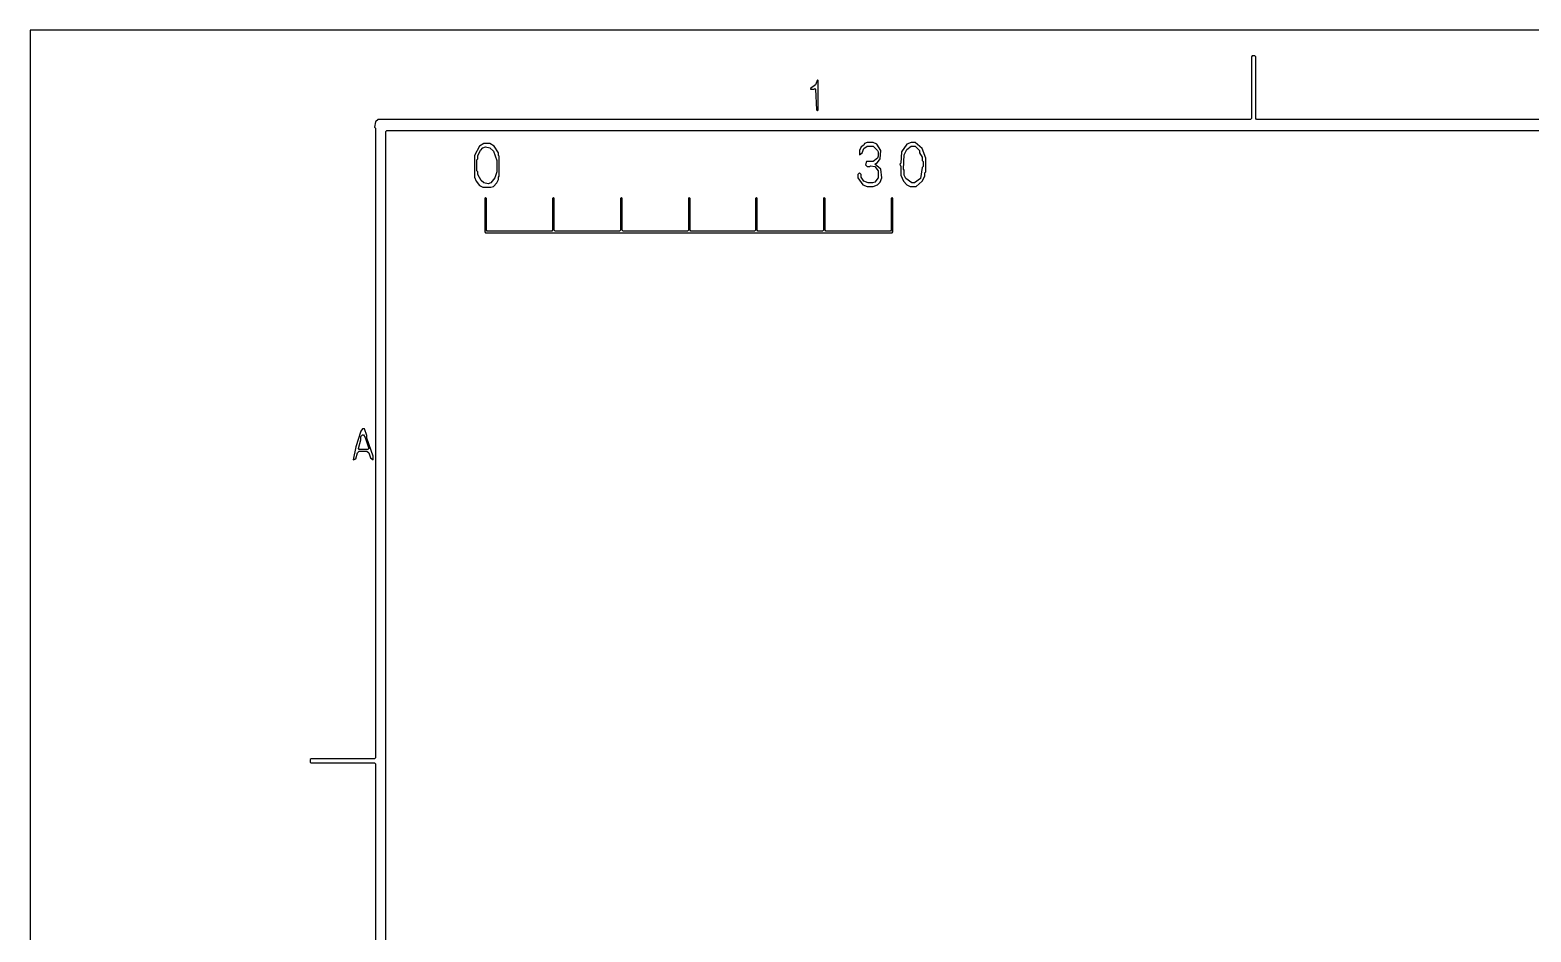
# Model space of a CAD drawing. Header units: millimetres. Extents: x 0 to 421, y 0 to 297.
# Drawn here: x 0 to 110.9, y 230 to 296.7 of the extents above; entities that cross this region are included whole.
import ezdxf

# ---------------------------------------------------------------- set-up
doc = ezdxf.new("R2010")
doc.units = ezdxf.units.MM
doc.layers.add('PAGE', color=8, linetype='Continuous')
doc.layers.add('PDF_TRACE', color=7, linetype='Continuous')

msp = doc.modelspace()

# ---------------------------------------------------------------- linework, layer by layer
at = {"layer": 'PAGE'}
msp.add_lwpolyline([(0, 0), (420.62, 0), (420.62, 296.67), (0, 296.67)], close=True, dxfattribs=at)
at = {"layer": 'PDF_TRACE'}
for points in [[(154.69, 290.07), (90.61, 290.07), (90.55, 290.13), (90.55, 294.7), (90.49, 294.77), (90.3, 294.77), (90.23, 294.7), (90.23, 290.13), (90.17, 290.07), (25.72, 290.07), (25.53, 289.88), (25.46, 289.5), (25.53, 289.43), (25.53, 242.89), (25.46, 242.82), (20.76, 242.82), (20.7, 242.76), (20.7, 242.57), (20.76, 242.51), (25.46, 242.51), (25.53, 242.44), (25.53, 195.9)], [(26.29, 8), (26.29, 148.4), (26.35, 148.46), (30.92, 148.46), (30.99, 148.53), (30.99, 148.78), (30.92, 148.84), (26.35, 148.84), (26.29, 148.91), (26.29, 289.18), (26.35, 289.24), (219.2, 289.24), (219.27, 289.18), (219.27, 284.54), (219.33, 284.48), (219.58, 284.48), (219.65, 284.54), (219.65, 289.18), (219.71, 289.24), (307.85, 289.24)]]:
    msp.add_lwpolyline(points, dxfattribs=at)
for points in [[(58.17, 292.99), (58.04, 292.61), (57.66, 292.35), (57.66, 292.29), (57.91, 292.29), (57.98, 292.35), (58.04, 292.29), (58.1, 290.77), (58.17, 290.7), (58.23, 290.77), (58.23, 292.93)], [(61.85, 288.35), (61.66, 288.29), (61.59, 288.16), (61.4, 288.04), (61.28, 287.78), (61.28, 287.46), (61.47, 287.59), (61.59, 287.91), (61.85, 288.1), (62.29, 288.1), (62.61, 287.78), (62.67, 287.66), (62.67, 287.34), (62.61, 287.21), (62.29, 286.96), (61.79, 286.96), (61.72, 286.7), (61.85, 286.58), (62.04, 286.58), (62.1, 286.64), (62.42, 286.58), (62.67, 286.26), (62.67, 285.75), (62.42, 285.43), (62.23, 285.37), (61.91, 285.37), (61.59, 285.5), (61.4, 285.81), (61.4, 286), (61.28, 286.13), (61.15, 286), (61.15, 285.75), (61.53, 285.24), (61.85, 285.12), (62.29, 285.12), (62.61, 285.24), (62.8, 285.43), (62.93, 285.75), (62.86, 286.39), (62.42, 286.77), (62.61, 286.89), (62.8, 287.15), (62.86, 287.78), (62.55, 288.23), (62.29, 288.35)], [(65.09, 288.35), (64.77, 288.23), (64.39, 287.66), (64.33, 286.83), (64.26, 286.77), (64.33, 286.58), (64.33, 285.94), (64.52, 285.5), (64.77, 285.24), (65.02, 285.12), (65.47, 285.12), (65.91, 285.5), (66.1, 285.88), (66.1, 286.13), (66.17, 286.19), (66.17, 287.21), (65.91, 287.91), (65.4, 288.35)], [(33.53, 288.29), (33.21, 288.1), (32.83, 287.4), (32.83, 285.81), (32.96, 285.5), (33.21, 285.18), (33.46, 285.05), (34.04, 285.05), (34.23, 285.12), (34.48, 285.37), (34.61, 285.62), (34.61, 285.81), (34.67, 285.88), (34.67, 287.34), (34.61, 287.4), (34.61, 287.59), (34.29, 288.1), (33.97, 288.29)], [(33.65, 288.04), (33.97, 287.97), (34.23, 287.72), (34.48, 287.02), (34.48, 286.19), (34.35, 285.75), (34.04, 285.37), (33.85, 285.31), (33.53, 285.37), (33.34, 285.56), (33.08, 286), (33.08, 286.19), (33.02, 286.26), (33.02, 287.08), (33.08, 287.15), (33.08, 287.4), (33.27, 287.78), (33.46, 287.97)], [(65.09, 288.1), (65.4, 288.1), (65.72, 287.78), (65.72, 287.59), (65.91, 287.27), (65.91, 287.02), (65.98, 286.96), (65.98, 286.58), (65.91, 286.51), (65.79, 285.69), (65.34, 285.37), (65.15, 285.37), (64.71, 285.69), (64.58, 285.94), (64.58, 286.32), (64.52, 286.39), (64.58, 287.46), (64.77, 287.85)], [(33.59, 284.23), (33.59, 281.75), (33.65, 281.69), (63.69, 281.69), (63.75, 281.75), (63.75, 284.23), (63.69, 284.29), (63.63, 284.23), (63.63, 281.88), (63.56, 281.81), (58.8, 281.81), (58.74, 281.88), (58.74, 284.23), (58.67, 284.29), (58.61, 284.23), (58.61, 281.88), (58.55, 281.81), (53.78, 281.81), (53.72, 281.88), (53.72, 284.23), (53.66, 284.29), (53.59, 284.23), (53.59, 281.88), (53.53, 281.81), (48.83, 281.81), (48.77, 281.88), (48.77, 284.23), (48.7, 284.29), (48.64, 284.23), (48.64, 281.88), (48.58, 281.81), (43.81, 281.81), (43.75, 281.88), (43.75, 284.23), (43.69, 284.29), (43.62, 284.23), (43.62, 281.88), (43.56, 281.81), (38.8, 281.81), (38.73, 281.88), (38.73, 284.23), (38.67, 284.29), (38.61, 284.23), (38.61, 281.88), (38.54, 281.81), (33.78, 281.81), (33.72, 281.88), (33.72, 284.23), (33.65, 284.29)], [(24.57, 267.21), (24.45, 267.02), (24.07, 265.87), (23.88, 264.92), (24.07, 264.99), (24.19, 265.43), (24.32, 265.56), (24.89, 265.56), (25.02, 265.43), (25.15, 265.05), (25.34, 264.92), (25.34, 265.18), (24.89, 266.51), (24.89, 266.7), (24.7, 267.21)], [(24.57, 266.76), (24.64, 266.76), (24.76, 266.57), (25.02, 265.75), (24.96, 265.68), (24.32, 265.68), (24.26, 265.75), (24.45, 266.38), (24.45, 266.64)]]:
    msp.add_lwpolyline(points, close=True, dxfattribs=at)

doc.saveas('drawing.dxf')
